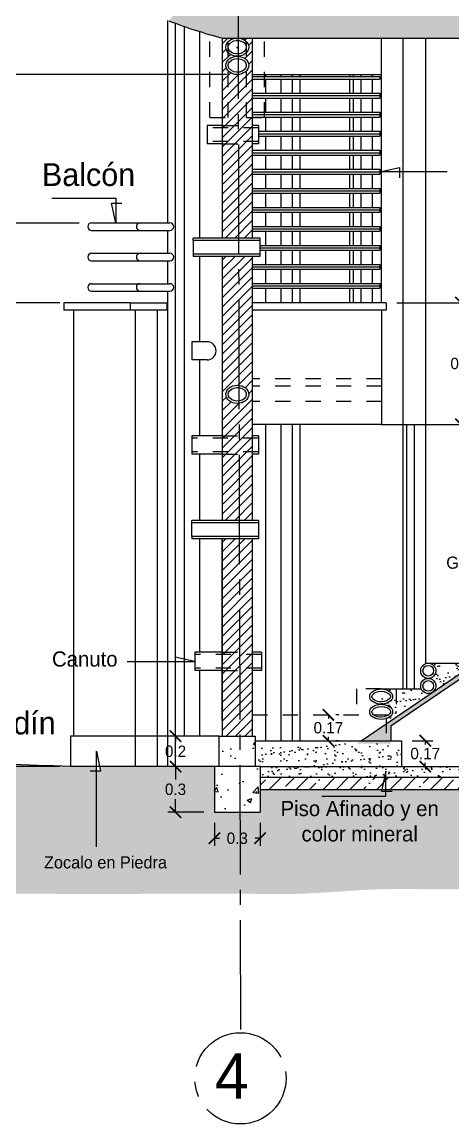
# Model space of a CAD drawing. Extents: x 132.5 to 215, y 54.5 to 129.7.
# Drawn here: x 186.2 to 189.03, y 118.42 to 125.66 of the extents above; entities that cross this region are included whole.
import ezdxf

# ---------------------------------------------------------------- set-up
doc = ezdxf.new("R2010")
doc.units = 0
doc.header["$LTSCALE"] = 0.06
doc.header["$MEASUREMENT"] = 0
doc.header["$PDMODE"] = 34
doc.header["$PDSIZE"] = -5
doc.linetypes.add('ACAD_ISO02W100', pattern=[15, 12, -3])
doc.linetypes.add('ACAD_ISO04W100', pattern=[30.5, 24, -3, 0.5, -3])
doc.layers.get('0').update_dxf_attribs({"linetype": 'CONTINUOUS'})
doc.layers.get('DEFPOINTS').update_dxf_attribs({"linetype": 'CONTINUOUS'})
for name, color, linetype in [('COTAS', 7, 'CONTINUOUS'), ('EJES', 1, 'ACAD_ISO04W100'), ('L005', 46, 'CONTINUOUS'), ('L01', 21, 'CONTINUOUS'), ('L02', 2, 'CONTINUOUS'), ('L025', 4, 'CONTINUOUS'), ('L03', 6, 'CONTINUOUS'), ('L05', 3, 'CONTINUOUS'), ('L07', 20, 'CONTINUOUS'), ('PROY', 9, 'ACAD_ISO02W100')]:
    doc.layers.add(name, color=color, linetype=linetype)
doc.styles.add('STYLE3', font='stylu.ttf')
doc.dimstyles.new('ISO-25', dxfattribs={"dimtxt": 0.075, "dimasz": 0.075, "dimexe": 0.05, "dimexo": 0.07, "dimgap": 0.025, "dimtad": 0, "dimtih": 1, "dimtoh": 1, "dimdsep": 46, "dimtxsty": 'STYLE3', "dimblk1": 'ARCHTICK', "dimblk2": 'ARCHTICK', "dimsah": 1, "dimcen": 1, "dimadec": 0, "dimazin": 0, "dimtfac": 1, "dimtmove": 1, "dimatfit": 3, "dimldrblk": 'ARCHTICK', "dimfxl": 1, "dimtolj": 1, "dimtzin": 0, "dimarcsym": 0})
pattern_1 = [(37.5, (0, 0), (-0.002834701, 0.08670707), [0, -0.0684, 0, -0.0765, 0, -0.073125]), (7.5, (0, 0), (0.07963995, 0.126996573), [0, -0.0369, 0, -0.06165, 0, -0.023625]), (327.5, (-0.05535, 0), (0.140136384, 0.000254657), [0, -0.0225, 0, -0.081, 0, -0.10575]), (317.5, (-0.05535, 0), (0.1352757, 0.0394954), [0, -0.01125, 0, -0.0531, 0, -0.06075])]
pattern_2 = [(50, (-49.0632, 60.03698), (0.32276708, -0.02823846), [0.03375, -0.37125]), (355, (-49.0632, 60.03698), (-0.0624381, 0.33848646), [0.027, -0.297]), (100.4514, (-49.0363, 60.03463), (0.26032922, 0.3102478), [0.0286831, -0.31551395]), (46.1842, (-49.0632, 60.127), (0.4802585, -0.07448356), [0.050625, -0.556875]), (96.6356, (-49.02317, 60.12077), (0.4205982, 0.438353), [0.0430246, -0.47327085]), (351.1842, (-49.0632, 60.127), (0.4205979, 0.4383534), [0.0405, -0.4455]), (21, (-49.0182, 60.10448), (0.26860817, -0.1811785), [0.03375, -0.37125]), (326, (-49.0182, 60.10448), (0.1094919, 0.3263175), [0.027, -0.297]), (71.4514, (-48.9958, 60.08938), (0.3781002, 0.14513872), [0.0286831, -0.31551395]), (37.5, (-49.06319, 60.03698), (0.005471935, 0.149802234), [0, -0.2934, 0, -0.3015, 0, -0.298125]), (7.5, (-49.06319, 60.03698), (0.11838129, 0.17748527), [0, -0.1719, 0, -0.28665, 0, -0.113625]), (327.5, (-49.16354, 60.03698), (0.240220096, -0.01014969), [0, -0.1125, 0, -0.351, 0, -0.46575]), (317.5, (-49.20854, 60.03698), (0.26243378, 0.04504724), [0, -0.14625, 0, -0.2331, 0, -0.33075])]

# ---------------------------------------------------------------- blocks, each defined once
blk = doc.blocks.new('_ARCHTICK')
at = {"color": 0, "linetype": 'ByBlock', "const_width": 0.15}
blk.add_lwpolyline([(-0.5, -0.5), (0.5, 0.5)], dxfattribs=at)
blk = doc.blocks.new('*D203')
at = {"color": 0, "linetype": 'ByBlock'}
for p, q in [((244.47, 123.8831), (243.3616, 123.8831)), ((243.4116, 123.8831), (243.4116, 120.7075)), ((243.4116, 117.4035), (243.4116, 120.5791)), ((245.3838, 117.4035), (243.3616, 117.4035))]:
    blk.add_line(p, q, dxfattribs=at)
at = {"layer": 'DEFPOINTS', "color": 0, "linetype": 'ByBlock'}
for p in [(243.4116, 123.8831), (244.54, 123.8831), (245.4538, 117.4035)]:
    blk.add_point(p, dxfattribs=at)
at = {"color": 0, "linetype": 'ByBlock', "xscale": 0.075, "yscale": 0.075, "zscale": 0.075}
for p, rotation in [((243.4116, 123.8831), 90), ((243.4116, 117.4035), 270)]:
    blk.add_blockref('_ARCHTICK', p, dxfattribs=dict(at, rotation=rotation))
at = {"color": 0, "linetype": 'ByBlock', "insert": (243.4116, 120.6433), "char_height": 0.075, "attachment_point": 5, "style": 'STYLE3'}
blk.add_mtext('\\A1;6.48', dxfattribs=at)
blk = doc.blocks.new('*D201')
at = {"color": 0, "linetype": 'ByBlock'}
for p, q in [((245.3838, 120.4535), (244.3121, 120.4535)), ((244.3621, 120.4535), (244.3621, 118.9929)), ((244.3621, 117.4035), (244.3621, 118.8641)), ((245.3838, 117.4035), (244.3121, 117.4035))]:
    blk.add_line(p, q, dxfattribs=at)
at = {"layer": 'DEFPOINTS', "color": 0, "linetype": 'ByBlock'}
for p in [(244.3621, 120.4535), (245.4538, 120.4535), (245.4538, 117.4035)]:
    blk.add_point(p, dxfattribs=at)
at = {"color": 0, "linetype": 'ByBlock', "xscale": 0.075, "yscale": 0.075, "zscale": 0.075}
for p, rotation in [((244.3621, 120.4535), 90), ((244.3621, 117.4035), 270)]:
    blk.add_blockref('_ARCHTICK', p, dxfattribs=dict(at, rotation=rotation))
at = {"color": 0, "linetype": 'ByBlock', "insert": (244.3621, 118.9285), "char_height": 0.075, "attachment_point": 5, "style": 'STYLE3'}
blk.add_mtext('\\A1;3.05', dxfattribs=at)
blk = doc.blocks.new('*D212')
at = {"color": 0, "linetype": 'ByBlock'}
for p, q in [((246.3632, 117.6035), (246.0958, 117.6035)), ((246.1458, 117.6035), (246.1458, 117.5673)), ((246.1458, 117.4035), (246.1458, 117.4396))]:
    blk.add_line(p, q, dxfattribs=at)
at = {"layer": 'DEFPOINTS', "color": 0, "linetype": 'ByBlock'}
for p in [(246.1458, 117.6035), (246.4332, 117.6035), (246.4019, 117.4035)]:
    blk.add_point(p, dxfattribs=at)
at = {"color": 0, "linetype": 'ByBlock', "xscale": 0.075, "yscale": 0.075, "zscale": 0.075}
for p, rotation in [((246.1458, 117.6035), 90), ((246.1458, 117.4035), 270)]:
    blk.add_blockref('_ARCHTICK', p, dxfattribs=dict(at, rotation=rotation))
at = {"color": 0, "linetype": 'ByBlock', "insert": (246.1458, 117.5035), "char_height": 0.075, "attachment_point": 5, "style": 'STYLE3'}
blk.add_mtext('\\A1;0.2', dxfattribs=at)
blk = doc.blocks.new('*D211')
at = {"color": 0, "linetype": 'ByBlock'}
for p, q in [((246.3319, 117.4035), (246.0958, 117.4035)), ((246.1458, 117.4035), (246.1458, 117.3176)), ((246.1458, 117.1035), (246.1458, 117.1893)), ((246.3319, 117.1035), (246.0958, 117.1035))]:
    blk.add_line(p, q, dxfattribs=at)
at = {"layer": 'DEFPOINTS', "color": 0, "linetype": 'ByBlock'}
for p in [(246.1458, 117.4035), (246.4019, 117.4035), (246.4019, 117.1035)]:
    blk.add_point(p, dxfattribs=at)
at = {"color": 0, "linetype": 'ByBlock', "xscale": 0.075, "yscale": 0.075, "zscale": 0.075}
for p, rotation in [((246.1458, 117.4035), 90), ((246.1458, 117.1035), 270)]:
    blk.add_blockref('_ARCHTICK', p, dxfattribs=dict(at, rotation=rotation))
at = {"color": 0, "linetype": 'ByBlock', "insert": (246.1458, 117.2535), "char_height": 0.075, "attachment_point": 5, "style": 'STYLE3'}
blk.add_mtext('\\A1;0.3', dxfattribs=at)
blk = doc.blocks.new('*D210')
at = {"color": 0, "linetype": 'ByBlock'}
for p, q in [((246.4019, 117.0335), (246.4019, 116.8818)), ((246.7019, 117.0335), (246.7019, 116.8818)), ((246.4019, 116.9318), (246.434, 116.9318)), ((246.7019, 116.9318), (246.6697, 116.9318))]:
    blk.add_line(p, q, dxfattribs=at)
at = {"layer": 'DEFPOINTS', "color": 0, "linetype": 'ByBlock'}
for p in [(246.4019, 117.1035), (246.7019, 117.1035), (246.4019, 116.9318)]:
    blk.add_point(p, dxfattribs=at)
at = {"color": 0, "linetype": 'ByBlock', "xscale": 0.075, "yscale": 0.075, "zscale": 0.075, "rotation": 180}
blk.add_blockref('_ARCHTICK', (246.4019, 116.9318), dxfattribs=at)
at = {"color": 0, "linetype": 'ByBlock', "xscale": 0.075, "yscale": 0.075, "zscale": 0.075}
blk.add_blockref('_ARCHTICK', (246.7019, 116.9318), dxfattribs=at)
at = {"color": 0, "linetype": 'ByBlock', "insert": (246.5519, 116.9318), "char_height": 0.075, "attachment_point": 5, "style": 'STYLE3'}
blk.add_mtext('\\A1;0.3', dxfattribs=at)
blk = doc.blocks.new('*D209')
at = {"color": 0, "linetype": 'ByBlock'}
for p, q in [((247.1512, 117.7435), (247.1512, 117.7185)), ((247.221, 117.7435), (247.2012, 117.7435)), ((247.1512, 117.5735), (247.1512, 117.5985)), ((247.221, 117.5735), (247.2012, 117.5735))]:
    blk.add_line(p, q, dxfattribs=at)
at = {"layer": 'DEFPOINTS', "color": 0, "linetype": 'ByBlock'}
for p in [(247.151, 117.7435), (247.1512, 117.7435), (247.151, 117.5735)]:
    blk.add_point(p, dxfattribs=at)
at = {"color": 0, "linetype": 'ByBlock', "xscale": 0.075, "yscale": 0.075, "zscale": 0.075}
for p, rotation in [((247.1512, 117.7435), 90), ((247.1512, 117.5735), 270)]:
    blk.add_blockref('_ARCHTICK', p, dxfattribs=dict(at, rotation=rotation))
at = {"color": 0, "linetype": 'ByBlock', "insert": (247.1512, 117.6585), "char_height": 0.075, "attachment_point": 5, "style": 'STYLE3'}
blk.add_mtext('\\A1;0.17', dxfattribs=at)
blk = doc.blocks.new('*D208')
at = {"color": 0, "linetype": 'ByBlock'}
for p, q in [((247.7015, 117.5735), (247.8383, 117.5735)), ((247.7883, 117.5735), (247.7883, 117.5485)), ((247.7015, 117.4035), (247.8383, 117.4035)), ((247.7883, 117.4035), (247.7883, 117.4285))]:
    blk.add_line(p, q, dxfattribs=at)
at = {"layer": 'DEFPOINTS', "color": 0, "linetype": 'ByBlock'}
for p in [(247.6315, 117.5735), (247.7883, 117.5735), (247.6315, 117.4035)]:
    blk.add_point(p, dxfattribs=at)
at = {"color": 0, "linetype": 'ByBlock', "xscale": 0.075, "yscale": 0.075, "zscale": 0.075}
for p, rotation in [((247.7883, 117.5735), 90), ((247.7883, 117.4035), 270)]:
    blk.add_blockref('_ARCHTICK', p, dxfattribs=dict(at, rotation=rotation))
at = {"color": 0, "linetype": 'ByBlock', "insert": (247.7883, 117.4885), "char_height": 0.075, "attachment_point": 5, "style": 'STYLE3'}
blk.add_mtext('\\A1;0.17', dxfattribs=at)
blk = doc.blocks.new('*D204')
at = {"color": 0, "linetype": 'ByBlock'}
for p, q in [((244.47, 123.8831), (244.3218, 123.8831)), ((244.3718, 123.8831), (244.3718, 122.9821)), ((244.3718, 121.9535), (244.3718, 122.8544)), ((246.4819, 121.9535), (244.3218, 121.9535))]:
    blk.add_line(p, q, dxfattribs=at)
at = {"layer": 'DEFPOINTS', "color": 0, "linetype": 'ByBlock'}
for p in [(244.3718, 123.8831), (244.54, 123.8831), (246.5519, 121.9535)]:
    blk.add_point(p, dxfattribs=at)
at = {"color": 0, "linetype": 'ByBlock', "xscale": 0.075, "yscale": 0.075, "zscale": 0.075}
for p, rotation in [((244.3718, 123.8831), 90), ((244.3718, 121.9535), 270)]:
    blk.add_blockref('_ARCHTICK', p, dxfattribs=dict(at, rotation=rotation))
at = {"color": 0, "linetype": 'ByBlock', "insert": (244.3718, 122.9183), "char_height": 0.075, "attachment_point": 5, "style": 'STYLE3'}
blk.add_mtext('\\A1;1.93', dxfattribs=at)
blk = doc.blocks.new('*D202')
at = {"color": 0, "linetype": 'ByBlock'}
for p, q in [((245.5124, 120.9757), (244.3121, 120.9757)), ((244.3621, 120.9757), (244.3621, 120.779)), ((244.3621, 120.4535), (244.3621, 120.6502))]:
    blk.add_line(p, q, dxfattribs=at)
at = {"layer": 'DEFPOINTS', "color": 0, "linetype": 'ByBlock'}
for p in [(244.3621, 120.9757), (245.5824, 120.9757), (245.4538, 120.4535)]:
    blk.add_point(p, dxfattribs=at)
at = {"color": 0, "linetype": 'ByBlock', "xscale": 0.075, "yscale": 0.075, "zscale": 0.075}
for p, rotation in [((244.3621, 120.9757), 90), ((244.3621, 120.4535), 270)]:
    blk.add_blockref('_ARCHTICK', p, dxfattribs=dict(at, rotation=rotation))
at = {"color": 0, "linetype": 'ByBlock', "insert": (244.3621, 120.7146), "char_height": 0.075, "attachment_point": 5, "style": 'STYLE3'}
blk.add_mtext('\\A1;0.52', dxfattribs=at)
blk = doc.blocks.new('*D221')
at = {"color": 0, "linetype": 'ByBlock'}
for p, q in [((247.6015, 120.4535), (248.0735, 120.4535)), ((248.0235, 120.4535), (248.0235, 120.1175)), ((248.0235, 119.6535), (248.0235, 119.9894)), ((247.5713, 119.6535), (248.0735, 119.6535))]:
    blk.add_line(p, q, dxfattribs=at)
at = {"layer": 'DEFPOINTS', "color": 0, "linetype": 'ByBlock'}
for p in [(247.5315, 120.4535), (248.0235, 120.4535), (247.5013, 119.6535)]:
    blk.add_point(p, dxfattribs=at)
at = {"color": 0, "linetype": 'ByBlock', "xscale": 0.075, "yscale": 0.075, "zscale": 0.075}
for p, rotation in [((248.0235, 120.4535), 90), ((248.0235, 119.6535), 270)]:
    blk.add_blockref('_ARCHTICK', p, dxfattribs=dict(at, rotation=rotation))
at = {"color": 0, "linetype": 'ByBlock', "insert": (248.0235, 120.0535), "char_height": 0.075, "attachment_point": 5, "style": 'STYLE3'}
blk.add_mtext('\\A1;0.8', dxfattribs=at)

msp = doc.modelspace()

# ---------------------------------------------------------------- hatches: boundary and pattern name
at = {"layer": 'L005'}
h = msp.add_hatch(dxfattribs=at)
h.set_pattern_fill('ANSI31,_O', color=256, scale=0.35)
h.set_pattern_definition([(45, (0, 0), (-0.030935922, 0.030935922), [])])
h.paths.add_polyline_path([(187.515, 122.3841), (187.7124, 122.3841), (187.7124, 124.1202), (187.515, 124.1202)])
edge = h.paths.add_edge_path(flags=16)
edge.add_ellipse((187.6137, 123.2141), major_axis=(-0.075, 0), ratio=0.8, start_angle=0, end_angle=360)
edge = h.paths.add_edge_path()
edge.add_line((187.515, 124.2402), (187.7124, 124.2402))
edge.add_line((187.7124, 124.2402), (187.7124, 125.5564))
edge.add_line((187.7124, 125.5564), (187.6225, 125.5564))
edge.add_ellipse((187.6137, 125.4964), major_axis=(-0.075, 0), ratio=0.8, start_angle=90, end_angle=270, ccw=False)
edge.add_ellipse((187.6137, 125.3764), major_axis=(-0.075, 0), ratio=0.8, start_angle=0, end_angle=360)
edge.add_ellipse((187.6137, 125.4964), major_axis=(-0.075, 0), ratio=0.8, start_angle=270, end_angle=450, ccw=False)
edge.add_line((187.6049, 125.5564), (187.515, 125.5564))
edge.add_line((187.515, 125.5564), (187.515, 124.2402))
h.paths.add_polyline_path([(187.515, 121.0664), (187.515, 120.9664), (187.7124, 120.9664), (187.7124, 122.2641), (187.515, 122.2641)])
at = {"layer": 'L01'}
h = msp.add_hatch(dxfattribs=at)
h.set_pattern_fill('EARTH,_O', color=256, scale=0.78, angle=45)
h.set_pattern_definition([(45, (0, 0), (3e-17, 0.27577164), [0.195, -0.195]), (45, (-0.0517, 0.0517), (3e-17, 0.27577164), [0.195, -0.195]), (45, (-0.10341, 0.10341), (3e-17, 0.27577164), [0.195, -0.195]), (135, (-0.10341, 0.13789), (-0.27577164, 3e-17), [0.195, -0.195]), (135, (-0.0517, 0.1896), (-0.27577164, 3e-17), [0.195, -0.195]), (135, (1e-17, 0.2413), (-0.27577164, 3e-17), [0.195, -0.195])])
edge = h.paths.add_edge_path()
edge.add_line((189.7175, 120.5195), (189.6894, 120.5195))
edge.add_line((189.6894, 120.5195), (189.7103, 120.6164))
edge.add_line((189.7103, 120.6164), (188.5913, 120.6164))
edge.add_line((188.5913, 120.6164), (188.5913, 120.6048))
edge.add_line((188.5913, 120.6048), (188.5631, 120.6048))
edge.add_line((188.5631, 120.6048), (188.5656, 120.6164))
edge.add_line((188.5656, 120.6164), (187.7637, 120.6164))
edge.add_line((187.7637, 120.6164), (187.7637, 120.4664))
edge.add_line((187.7637, 120.4664), (187.4637, 120.4664))
edge.add_line((187.4637, 120.4664), (187.4637, 120.7664))
edge.add_line((187.4637, 120.7664), (186.7085, 120.7664))
edge.add_line((186.7085, 120.7664), (186.7148, 120.7369))
edge.add_line((186.7148, 120.7369), (186.6867, 120.7369))
edge.add_line((186.6867, 120.7369), (186.6867, 120.7664))
edge.add_line((186.6867, 120.7664), (186.5157, 120.7664))
edge.add_spline(control_points=[(186.5157, 120.7664), (186.2286, 120.7761), (185.7467, 120.7925), (185.1027, 120.8235), (184.7486, 120.7841), (184.5887, 120.7664)], knot_values=[0, 0, 0, 0, 0.862185, 1.447577, 1.929489, 1.929489, 1.929489, 1.929489], degree=3, periodic=0)
edge.add_spline(control_points=[(184.5887, 120.7664), (184.4842, 120.7194), (184.282, 120.6285), (183.9145, 120.8348), (183.4748, 120.7446), (183.0679, 120.8268), (182.7926, 120.6595), (182.657, 120.7287), (182.5831, 120.7664)], knot_values=[0, 0, 0, 0, 0.324262, 0.627323, 1.164422, 1.628403, 1.821013, 2.05205, 2.05205, 2.05205, 2.05205], degree=3, periodic=0)
edge.add_spline(control_points=[(182.5831, 120.7664), (182.6153, 120.7147), (182.6994, 120.5799), (182.9315, 120.5428), (183.1622, 120.4038), (183.3576, 120.2362), (183.6033, 120.3176), (183.8127, 120.1707), (184.0817, 120.1315), (184.3403, 120.139), (184.5544, 120.1386), (184.7543, 120.1347), (184.9207, 120.1475), (185.0191, 120.1142), (185.0803, 120.1223), (185.1085, 120.0551), (185.3519, 120.0609), (185.6527, 119.9037), (186.0642, 119.9336), (186.5246, 119.9272), (186.9586, 119.9303), (187.3981, 119.9293), (187.7088, 119.9309), (188.0265, 119.9246), (188.3104, 119.9472), (188.6043, 119.9638), (188.919, 119.958), (189.2939, 119.9581), (189.6424, 119.9645), (189.8821, 119.8552), (190.3054, 119.8159), (190.9003, 119.9264), (191.6581, 119.9491), (192.3322, 119.9974), (192.921, 119.8746), (193.4874, 119.8446), (193.9468, 119.8529), (194.4062, 119.8483), (194.7905, 119.8664), (195.1659, 119.9393), (195.5329, 120.1135), (195.9778, 120.2431), (196.424, 120.3459), (196.6831, 120.5048), (196.8231, 120.5826), (196.9131, 120.6797), (196.9694, 120.7304), (197.0093, 120.7664)], knot_values=[0, 0, 0, 0, 0.176476, 0.460916, 0.642604, 1.00515, 1.125833, 1.369432, 1.704598, 1.934749, 2.145313, 2.346083, 2.537122, 2.636153, 2.655741, 2.711125, 2.807328, 3.314176, 3.730769, 4.00842, 4.702546, 5.029777, 5.32726, 5.634659, 5.982288, 6.180857, 6.518004, 6.924564, 7.312432, 7.54135, 7.70124, 8.578057, 9.338092, 9.980091, 10.592439, 11.130435, 11.678962, 11.970732, 12.508727, 12.831516, 13.108902, 13.721555, 14.223506, 14.463787, 14.632073, 14.698072, 14.85945, 14.85945, 14.85945, 14.85945], degree=3, periodic=0)
edge.add_line((197.0093, 120.7664), (195.1168, 120.7664))
edge.add_line((195.1168, 120.7664), (195.1168, 120.4664))
edge.add_line((195.1168, 120.4664), (194.8168, 120.4664))
edge.add_line((194.8168, 120.4664), (194.8168, 120.6164))
edge.add_line((194.8168, 120.6164), (194.4051, 120.6164))
edge.add_line((194.4051, 120.6164), (194.4051, 120.526))
edge.add_line((194.4051, 120.526), (194.377, 120.526))
edge.add_line((194.377, 120.526), (194.3965, 120.6164))
edge.add_line((194.3965, 120.6164), (193.4053, 120.6164))
edge.add_line((193.4053, 120.6164), (193.4053, 120.6048))
edge.add_line((193.4053, 120.6048), (193.3772, 120.6048))
edge.add_line((193.3772, 120.6048), (193.3797, 120.6164))
edge.add_line((193.3797, 120.6164), (192.403, 120.6164))
edge.add_line((192.403, 120.6164), (192.403, 120.3164))
edge.add_line((192.403, 120.3164), (192.103, 120.3164))
edge.add_line((192.103, 120.3164), (192.103, 120.4664))
edge.add_line((192.103, 120.4664), (190.543, 120.4664))
edge.add_line((190.543, 120.4664), (190.543, 120.3164))
edge.add_line((190.543, 120.3164), (190.243, 120.3164))
edge.add_line((190.243, 120.3164), (190.243, 120.6164))
edge.add_line((190.243, 120.6164), (189.7175, 120.6164))
edge.add_line((189.7175, 120.6164), (189.7175, 120.5195))
h.paths.add_polyline_path([(195.4461, 120.6116), (195.5765, 120.6398), (195.5765, 120.6116)], flags=16)
h.paths.add_polyline_path([(192.1414, 120.1992), (192.3647, 120.1992), (192.3647, 120.0835), (192.1414, 120.0835)], flags=24)
h.paths.add_polyline_path([(191.1761, 120.0527), (191.4699, 120.0527), (191.4699, 119.9369), (191.1761, 119.9369)], flags=24)
h.paths.add_polyline_path([(187.096, 120.6742), (187.3193, 120.6742), (187.3193, 120.5585), (187.096, 120.5585)], flags=24)
h.paths.add_polyline_path([(187.502, 120.3526), (187.7253, 120.3526), (187.7253, 120.2368), (187.502, 120.2368)], flags=24)
h.paths.add_polyline_path([(189.9236, 120.5242), (190.1469, 120.5242), (190.1469, 120.4085), (189.9236, 120.4085)], flags=24)
h.paths.add_polyline_path([(190.2814, 120.1992), (190.5047, 120.1992), (190.5047, 120.0835), (190.2814, 120.0835)], flags=24)
h.paths.add_polyline_path([(195.2107, 120.6742), (195.434, 120.6742), (195.434, 120.5585), (195.2107, 120.5585)], flags=24)
h.paths.add_polyline_path([(194.8552, 120.3528), (195.0785, 120.3528), (195.0785, 120.2371), (194.8552, 120.2371)], flags=24)
h.paths.add_polyline_path([(192.4833, 120.5242), (192.7066, 120.5242), (192.7066, 120.4085), (192.4833, 120.4085)], flags=24)
h.paths.add_polyline_path([(195.4864, 120.6802), (197.1787, 120.6802), (197.1787, 120.3293), (195.4864, 120.3293)], flags=9)
h.paths.add_polyline_path([(193.7229, 120.2228), (194.7887, 120.2228), (194.7887, 119.8716), (193.7229, 119.8716)], flags=24)
h.paths.add_polyline_path([(192.7212, 120.5655), (193.9208, 120.5655), (193.9208, 120.2475), (192.7212, 120.2475)], flags=24)
h.paths.add_polyline_path([(189.0122, 120.2228), (190.078, 120.2228), (190.078, 119.8716), (189.0122, 119.8716)], flags=24)
h.paths.add_polyline_path([(190.9575, 120.3622), (191.877, 120.3622), (191.877, 120.2395), (190.9575, 120.2395)], flags=24)
h.paths.add_polyline_path([(186.2872, 120.1966), (187.2067, 120.1966), (187.2067, 120.0739), (186.2872, 120.0739)], flags=24)
h.paths.add_polyline_path([(187.8191, 120.5655), (189.0187, 120.5655), (189.0187, 120.2475), (187.8191, 120.2475)], flags=24)
at = {"layer": 'L02'}
h = msp.add_hatch(dxfattribs=at)
h.set_pattern_fill('AR-SAND', color=256, scale=0.045, style=0)
h.set_pattern_definition(pattern_1)
h.paths.add_polyline_path([(187.5066, 125.7132), (187.2631, 125.7895), (187.1639, 125.67, 0.030359), (187.515, 125.5564), (192.273, 125.5564), (192.417, 125.7132), (192.2847, 125.7895), (192.2157, 125.7132)])
h.paths.add_polyline_path([(192.417, 125.7132), (192.273, 125.5564), (195.1168, 125.5564), (195.1205, 125.7856), (194.9668, 125.7933), (194.9668, 125.7132)])
h = msp.add_hatch(dxfattribs=at)
h.set_pattern_fill('AR-SAND', color=256, scale=0.045, style=0)
h.set_pattern_definition(pattern_1)
h.paths.add_polyline_path([(188.6233, 120.9164), (188.6233, 121.0331), (191.3929, 122.9164), (192.123, 122.9164), (192.123, 122.9464), (191.3836, 122.9464), (191.1559, 122.7915, -0.10127), (191.1393, 122.7802), (190.9059, 122.6215, -0.10127), (190.8893, 122.6102), (190.6559, 122.4515, -0.10127), (190.6393, 122.4402), (190.4059, 122.2815, -0.10127), (190.3893, 122.2702), (190.1559, 122.1115, -0.10127), (190.1393, 122.1002), (189.9059, 121.9415, -0.10127), (189.8893, 121.9302), (189.6559, 121.7715, -0.10127), (189.6393, 121.7602), (189.4059, 121.6015, -0.10127), (189.3893, 121.5902), (189.1559, 121.4315, -0.10127), (189.1393, 121.4202), (188.9059, 121.2615, -0.10127), (188.8893, 121.2502), (188.3984, 120.9164)])
h = msp.add_hatch(dxfattribs=at)
h.set_pattern_fill('AR-SAND', color=256, scale=0.045, style=0)
h.set_pattern_definition(pattern_1)
h.paths.add_polyline_path([(188.6933, 120.7664), (188.6933, 120.9164), (187.7324, 120.9164), (187.7324, 120.7664), (187.7637, 120.7664)])
h.paths.add_polyline_path([(188.8701, 121.4464, -0.414214), (188.9201, 121.3964, -0.414214), (188.8701, 121.3464, -0.414214), (188.9201, 121.2964, -0.195372), (188.9059, 121.2615), (189.1393, 121.4202, -0.409479), (189.0742, 121.4464)])
h.paths.add_polyline_path([(189.1201, 121.6164, -0.414214), (189.1701, 121.5664, -0.414214), (189.1201, 121.5164, -0.414214), (189.1701, 121.4664, -0.195372), (189.1559, 121.4315), (189.3893, 121.5902, -0.409479), (189.3242, 121.6164)])
h.paths.add_polyline_path([(189.3701, 121.6864, -0.414214), (189.4201, 121.6364, -0.195372), (189.4059, 121.6015), (189.6393, 121.7602, -0.409479), (189.5742, 121.7864), (189.3701, 121.7864, -0.414214), (189.4201, 121.7364, -0.414214)])
h.paths.add_polyline_path([(189.6201, 121.9564, -0.414214), (189.6701, 121.9064, -0.414214), (189.6201, 121.8564, -0.414214), (189.6701, 121.8064, -0.195372), (189.6559, 121.7715), (189.8893, 121.9302, -0.409479), (189.8242, 121.9564)])
h.paths.add_polyline_path([(189.9201, 122.0764, -0.414214), (189.8701, 122.0264, -0.414214), (189.9201, 121.9764, -0.195372), (189.9059, 121.9415), (190.1393, 122.1002, -0.409479), (190.0742, 122.1264), (189.8701, 122.1264, -0.414214)])
h = msp.add_hatch(dxfattribs=at)
h.set_pattern_fill('AR-SAND', color=256, scale=0.045, style=0)
h.set_pattern_definition(pattern_1)
edge = h.paths.add_edge_path()
edge.add_line((188.6579, 121.2764), (188.5601, 121.2764))
edge.add_ellipse((188.5601, 121.2264), major_axis=(-0.0596, 0), ratio=0.838425, start_angle=90, end_angle=270, ccw=False)
edge.add_ellipse((188.5601, 121.1264), major_axis=(-0.0596, 0), ratio=0.838425, start_angle=126.8699, end_angle=270, ccw=False)
edge.add_line((188.5959, 121.0864), (188.6484, 121.0864))
edge.add_line((188.6484, 121.0864), (188.6579, 121.0928))
edge.add_line((188.6579, 121.0928), (188.6579, 121.2764))
h.paths.add_polyline_path([(188.8893, 121.2502, -0.409479), (188.8242, 121.2764), (188.6579, 121.2764), (188.6579, 121.0928)])
h = msp.add_hatch(dxfattribs=at)
h.set_pattern_fill('AR-CONC,_O', color=256, scale=0.045)
h.set_pattern_definition(pattern_2)
h.paths.add_polyline_path([(187.495, 120.9664), (187.495, 120.7664), (187.7324, 120.7664), (187.7324, 120.9664)])
h = msp.add_hatch(dxfattribs=at)
h.set_pattern_fill('AR-CONC,_O', color=256, scale=0.045)
h.set_pattern_definition(pattern_2)
h.paths.add_polyline_path([(187.4637, 120.7664), (187.4637, 120.4664), (187.7637, 120.4664), (187.7637, 120.7664)])
h = msp.add_hatch(dxfattribs=at)
h.set_pattern_fill('AR-SAND', color=256, scale=0.045, style=0)
h.set_pattern_definition(pattern_1)
h.paths.add_polyline_path([(190.243, 120.7664), (187.7637, 120.7664), (187.7637, 120.6964), (190.243, 120.6964)])
h = msp.add_hatch(dxfattribs=at)
h.set_pattern_fill('ANSI35,_O', color=256, scale=0.5)
h.set_pattern_definition([(45, (0.52564, 1.37664), (-0.08838835, 0.08838835), []), (45, (0.61403, 1.37664), (-0.08838835, 0.08838835), [0.15625, -0.03125, 0, -0.03125])])
h.paths.add_polyline_path([(190.353, 120.6964), (187.7637, 120.6964), (187.7637, 120.6164), (190.353, 120.6164)])

# ---------------------------------------------------------------- linework, layer by layer
at = {"layer": 'COTAS'}
for p, q in [((188.5506, 124.6776), (188.681, 124.7057)), ((188.681, 124.7057), (188.681, 124.6374)), ((188.9949, 124.6776), (188.5506, 124.6776)), ((186.8904, 121.4579), (187.3347, 121.4579)), ((187.2044, 121.486), (187.2044, 121.4177)), ((187.3347, 121.4579), (187.2044, 121.486)), ((186.6867, 120.2379), (186.6867, 120.8673)), ((186.6867, 120.8673), (186.7148, 120.7369)), ((186.7148, 120.7369), (186.6465, 120.7369))]:
    msp.add_line(p, q, dxfattribs=at)
for points in [[(186.3933, 124.5038), (186.8152, 124.5038), (186.8152, 124.3414), (186.7871, 124.4717), (186.8554, 124.4717)], [(188.1693, 120.5727), (188.5913, 120.5727), (188.5913, 120.7351), (188.5631, 120.6048), (188.6315, 120.6048)]]:
    msp.add_lwpolyline(points, dxfattribs=at)
at = {"layer": 'EJES', "ltscale": 0.5}
msp.add_line((187.6137, 127.9164), (187.6344, 119.0164), dxfattribs=at)
msp.add_circle((187.6344, 118.7164), 0.3, dxfattribs=at)
at = {"layer": 'L005'}
for p, q in [((187.7995, 125.3164), (187.7995, 125.3026)), ((187.7995, 125.287), (187.7995, 125.1932)), ((187.8995, 125.3164), (187.8995, 125.3026)), ((187.8995, 125.287), (187.8995, 125.1932)), ((187.9745, 125.3164), (187.9745, 125.3026)), ((187.9745, 125.287), (187.9745, 125.1932)), ((188.0245, 125.3164), (188.0245, 125.3026)), ((188.0245, 125.287), (188.0245, 125.1932)), ((188.3539, 125.3026), (188.3539, 125.3164)), ((188.3539, 125.1932), (188.3539, 125.287)), ((188.3789, 125.3026), (188.3789, 125.3164)), ((188.3789, 125.1932), (188.3789, 125.287)), ((188.4289, 125.3026), (188.4289, 125.3164)), ((188.4289, 125.1932), (188.4289, 125.287)), ((188.5039, 125.3026), (188.5039, 125.3164)), ((188.5631, 123.8164), (188.5631, 125.3164)), ((187.7124, 125.1776), (188.5506, 125.1776)), ((187.7995, 125.162), (187.7995, 125.0682)), ((187.8995, 125.162), (187.8995, 125.0682)), ((187.9745, 125.162), (187.9745, 125.0682)), ((188.0245, 125.162), (188.0245, 125.0682)), ((188.3539, 125.0682), (188.3539, 125.162)), ((188.3789, 125.0682), (188.3789, 125.162)), ((188.4289, 125.0682), (188.4289, 125.162)), ((187.7124, 125.0526), (188.5506, 125.0526)), ((187.7995, 125.037), (187.7995, 124.9432)), ((187.8995, 125.037), (187.8995, 124.9432)), ((187.9745, 125.037), (187.9745, 124.9432)), ((188.0245, 125.037), (188.0245, 124.9432)), ((188.3539, 124.9432), (188.3539, 125.037)), ((188.3789, 124.9432), (188.3789, 125.037)), ((188.4289, 124.9432), (188.4289, 125.037)), ((187.7537, 124.9276), (188.5506, 124.9276)), ((187.7995, 124.912), (187.7995, 124.8182)), ((187.8995, 124.912), (187.8995, 124.8182)), ((187.9745, 124.912), (187.9745, 124.8182)), ((188.0245, 124.912), (188.0245, 124.8182)), ((188.3539, 124.8182), (188.3539, 124.912)), ((188.3789, 124.8182), (188.3789, 124.912)), ((188.4289, 124.8182), (188.4289, 124.912)), ((187.7124, 124.8026), (188.5506, 124.8026)), ((187.7995, 124.787), (187.7995, 124.6932)), ((187.8995, 124.787), (187.8995, 124.6932)), ((187.9745, 124.787), (187.9745, 124.6932)), ((188.0245, 124.787), (188.0245, 124.6932)), ((188.3539, 124.6932), (188.3539, 124.787)), ((188.3789, 124.6932), (188.3789, 124.787)), ((188.4289, 124.6932), (188.4289, 124.787)), ((187.7124, 124.6776), (188.5506, 124.6776)), ((187.7995, 124.662), (187.7995, 124.5682)), ((187.8995, 124.662), (187.8995, 124.5682)), ((187.9745, 124.662), (187.9745, 124.5682)), ((188.0245, 124.662), (188.0245, 124.5682)), ((188.3539, 124.5682), (188.3539, 124.662)), ((188.3789, 124.5682), (188.3789, 124.662)), ((188.4289, 124.5682), (188.4289, 124.662)), ((187.7124, 124.5526), (188.5506, 124.5526)), ((187.7995, 124.537), (187.7995, 124.4432)), ((187.8995, 124.537), (187.8995, 124.4432)), ((187.9745, 124.537), (187.9745, 124.4432)), ((188.0245, 124.537), (188.0245, 124.4432)), ((188.3539, 124.4432), (188.3539, 124.537)), ((188.3789, 124.4432), (188.3789, 124.537)), ((188.4289, 124.4432), (188.4289, 124.537)), ((187.7124, 124.4276), (188.5506, 124.4276)), ((187.7995, 124.412), (187.7995, 124.3182)), ((187.8995, 124.412), (187.8995, 124.3182)), ((187.9745, 124.412), (187.9745, 124.3182)), ((188.0245, 124.412), (188.0245, 124.3182)), ((188.3539, 124.3182), (188.3539, 124.412)), ((188.3789, 124.3182), (188.3789, 124.412)), ((188.4289, 124.3182), (188.4289, 124.412)), ((186.6556, 124.3414), (186.9749, 124.3414)), ((186.6556, 124.2914), (186.9749, 124.2914)), ((187.7124, 124.3026), (188.5506, 124.3026)), ((187.7995, 124.287), (187.7995, 124.1932)), ((187.8995, 124.287), (187.8995, 124.1932)), ((187.9745, 124.287), (187.9745, 124.1932)), ((188.0245, 124.287), (188.0245, 124.1932)), ((188.3539, 124.1932), (188.3539, 124.287)), ((188.3789, 124.1932), (188.3789, 124.287)), ((188.4289, 124.1932), (188.4289, 124.287)), ((186.6556, 124.1414), (186.9749, 124.1414)), ((187.761, 124.1776), (188.5506, 124.1776)), ((187.7995, 124.162), (187.7995, 124.0682)), ((187.8995, 124.162), (187.8995, 124.0682)), ((187.9745, 124.162), (187.9745, 124.0682)), ((188.0245, 124.162), (188.0245, 124.0682)), ((188.3539, 124.0682), (188.3539, 124.162)), ((188.3789, 124.0682), (188.3789, 124.162)), ((188.4289, 124.0682), (188.4289, 124.162)), ((186.6556, 124.0914), (186.9749, 124.0914)), ((187.7124, 124.0526), (188.5506, 124.0526)), ((187.7995, 124.037), (187.7995, 123.9432)), ((187.8995, 124.037), (187.8995, 123.9432)), ((187.9745, 124.037), (187.9745, 123.9432)), ((188.0245, 124.037), (188.0245, 123.9432)), ((188.3539, 123.9432), (188.3539, 124.037)), ((188.3789, 123.9432), (188.3789, 124.037)), ((188.4289, 123.9432), (188.4289, 124.037)), ((186.6556, 123.9414), (186.9749, 123.9414)), ((187.7124, 123.9276), (188.5506, 123.9276)), ((187.7995, 123.912), (187.7995, 123.8164)), ((187.8995, 123.912), (187.8995, 123.8164)), ((187.9745, 123.912), (187.9745, 123.8164)), ((188.0245, 123.912), (188.0245, 123.8164)), ((188.3539, 123.8164), (188.3539, 123.912)), ((188.3789, 123.8164), (188.3789, 123.912)), ((188.4289, 123.8164), (188.4289, 123.912)), ((186.6556, 123.8914), (186.9749, 123.8914)), ((186.4732, 123.8164), (186.4732, 123.7664)), ((186.9093, 123.8164), (186.4732, 123.8164)), ((186.9093, 123.7664), (186.4732, 123.7664)), ((186.5357, 123.7664), (186.5357, 120.9664)), ((187.9745, 123.0164), (187.9745, 120.9364)), ((188.0245, 123.0164), (188.0245, 120.9364)), ((188.7039, 121.2764), (188.7039, 123.0164)), ((186.9437, 120.9664), (186.5157, 120.9664)), ((186.5157, 120.9664), (186.5157, 120.7664))]:
    msp.add_line(p, q, dxfattribs=at)
for centre in [(186.6556, 124.3164), (186.6556, 124.1164), (186.6556, 123.9164)]:
    msp.add_arc(centre, 0.025, 90, 270, dxfattribs=at)
at = {"layer": 'L01'}
for p, q in [((187.1576, 124.3414), (187.1576, 125.6725)), ((187.2076, 120.7664), (187.2076, 125.6533)), ((187.265, 125.6324), (187.265, 120.9664)), ((188.7039, 123.0164), (188.7039, 125.5564)), ((188.8539, 123.0164), (188.8539, 125.5564)), ((187.7124, 125.3026), (188.5506, 125.3026)), ((187.7124, 125.287), (188.5506, 125.287)), ((188.5039, 125.1932), (188.5039, 125.287)), ((188.5506, 125.3026), (188.5506, 125.287)), ((187.7124, 125.1932), (188.5506, 125.1932)), ((187.7124, 125.162), (188.5506, 125.162)), ((188.5039, 125.0682), (188.5039, 125.162)), ((188.5506, 125.1932), (188.5506, 125.162)), ((187.7124, 125.0682), (188.5506, 125.0682)), ((188.5506, 125.0682), (188.5506, 125.037)), ((187.7124, 125.037), (188.5506, 125.037)), ((188.5039, 124.9432), (188.5039, 125.037)), ((187.7537, 124.9432), (188.5506, 124.9432)), ((187.7537, 124.912), (188.5506, 124.912)), ((188.5039, 124.8182), (188.5039, 124.912)), ((188.5506, 124.9432), (188.5506, 124.912)), ((187.7124, 124.8182), (188.5506, 124.8182)), ((187.7124, 124.787), (188.5506, 124.787)), ((188.5039, 124.6932), (188.5039, 124.787)), ((188.5506, 124.8182), (188.5506, 124.787)), ((187.7124, 124.6932), (188.5506, 124.6932)), ((188.5506, 124.6932), (188.5506, 124.662)), ((187.7124, 124.662), (188.5506, 124.662)), ((188.5039, 124.5682), (188.5039, 124.662)), ((187.7124, 124.5682), (188.5506, 124.5682)), ((188.5506, 124.5682), (188.5506, 124.537)), ((187.7124, 124.537), (188.5506, 124.537)), ((188.5039, 124.4432), (188.5039, 124.537)), ((187.7124, 124.4432), (188.5506, 124.4432)), ((187.7124, 124.412), (188.5506, 124.412)), ((188.5039, 124.3182), (188.5039, 124.412)), ((188.5506, 124.4432), (188.5506, 124.412)), ((186.9749, 124.3414), (187.1707, 124.3414)), ((186.9749, 124.2914), (187.1707, 124.2914)), ((187.1576, 124.1414), (187.1576, 124.2914)), ((187.7124, 124.3182), (188.5506, 124.3182)), ((187.7124, 124.287), (188.5506, 124.287)), ((188.5039, 124.1932), (188.5039, 124.287)), ((188.5506, 124.3182), (188.5506, 124.287)), ((187.761, 124.1932), (188.5506, 124.1932)), ((188.5506, 124.1932), (188.5506, 124.162)), ((186.9749, 124.1414), (187.1707, 124.1414)), ((187.761, 124.162), (188.5506, 124.162)), ((188.5039, 124.0682), (188.5039, 124.162)), ((186.9749, 124.0914), (187.1707, 124.0914)), ((187.1576, 123.9414), (187.1576, 124.0914)), ((187.7124, 124.0682), (188.5506, 124.0682)), ((188.5506, 124.0682), (188.5506, 124.037)), ((187.7124, 124.037), (188.5506, 124.037)), ((188.5039, 123.9432), (188.5039, 124.037)), ((186.9749, 123.9414), (187.1707, 123.9414)), ((187.7124, 123.9432), (188.5506, 123.9432)), ((187.7124, 123.912), (188.5506, 123.912)), ((188.5039, 123.8164), (188.5039, 123.912)), ((188.5506, 123.9432), (188.5506, 123.912)), ((186.9749, 123.8914), (187.1707, 123.8914)), ((187.1576, 120.7664), (187.1576, 123.8914)), ((186.9093, 123.8164), (187.1496, 123.8164)), ((186.9093, 123.8164), (186.9093, 123.7664)), ((187.1496, 123.7664), (186.9093, 123.7664)), ((186.9437, 120.7664), (186.9437, 123.7664)), ((187.0879, 120.7664), (187.0879, 123.7664)), ((187.1496, 123.8164), (187.1496, 123.7664)), ((187.7124, 123.8182), (188.5506, 123.8182)), ((187.7995, 123.0164), (187.7995, 120.9364)), ((187.8995, 123.0164), (187.8995, 120.9364)), ((188.7289, 121.2764), (188.7289, 123.0164)), ((188.7789, 121.2764), (188.7789, 123.0164)), ((187.495, 120.9664), (186.9437, 120.9664))]:
    msp.add_line(p, q, dxfattribs=at)
for centre, start, end in [((186.9749, 124.3164), 90, 270), ((187.1707, 124.3164), 270, 90), ((186.9749, 124.1164), 90, 270), ((187.1707, 124.1164), 270, 90), ((186.9749, 123.9164), 90, 270), ((187.1707, 123.9164), 270, 90)]:
    msp.add_arc(centre, 0.025, start, end, dxfattribs=at)
at = {"layer": 'L02'}
for p, q in [((187.365, 125.5992), (187.365, 124.2402)), ((188.5631, 125.3164), (188.5631, 125.5564)), ((187.7124, 125.3164), (188.5631, 125.3164)), ((187.761, 124.2252), (187.3236, 124.2252)), ((187.3236, 124.2252), (187.3236, 124.1352)), ((187.761, 124.2252), (187.761, 124.1352)), ((187.761, 124.1352), (187.3236, 124.1352)), ((187.365, 124.1202), (187.365, 123.5597)), ((188.5933, 123.8164), (187.7124, 123.8164)), ((188.5933, 123.7664), (187.7124, 123.7664)), ((188.5631, 123.7664), (188.5631, 123.0164)), ((188.5933, 123.8164), (188.5933, 123.7664)), ((187.4148, 123.5597), (187.3148, 123.5597)), ((187.3148, 123.5597), (187.3148, 123.4397)), ((187.4148, 123.4397), (187.3148, 123.4397)), ((187.365, 123.4397), (187.365, 122.9409)), ((188.5631, 123.0164), (187.7124, 123.0164)), ((188.5631, 123.0164), (188.8539, 123.0164)), ((187.365, 122.8209), (187.365, 122.3841)), ((187.315, 122.2791), (187.315, 122.3691)), ((187.7523, 122.3691), (187.315, 122.3691)), ((187.7523, 122.3691), (187.7523, 122.2791)), ((187.7523, 122.2791), (187.315, 122.2791)), ((187.365, 122.2641), (187.365, 121.5179)), ((187.365, 121.3979), (187.365, 120.9664))]:
    msp.add_line(p, q, dxfattribs=at)
for centre in [(188.8701, 121.3964), (188.8701, 121.2964)]:
    msp.add_circle(centre, 0.035, dxfattribs=at)
msp.add_arc((187.4148, 123.4997), 0.06, 270, 90, dxfattribs=at)
for points, knots in [([(187.5537, 125.4964), (187.5537, 125.4799), (187.5678, 125.462), (187.6141, 125.4476), (187.6434, 125.4534), (187.6749, 125.4809), (187.6779, 125.4993), (187.6584, 125.5308), (187.6332, 125.543), (187.583, 125.5394), (187.5617, 125.5243), (187.5544, 125.5041), (187.5537, 125.5002), (187.5537, 125.4964)], [0, 0, 0, 0, 1.200236, 1.200236, 2.400471, 2.400471, 3.600707, 3.600707, 4.800943, 4.800943, 6.001178, 6.001178, 6.283185, 6.283185, 6.283185, 6.283185]), ([(187.5537, 125.3764), (187.5537, 125.3599), (187.5678, 125.342), (187.6141, 125.3276), (187.6434, 125.3334), (187.6749, 125.3609), (187.6779, 125.3793), (187.6584, 125.4108), (187.6332, 125.423), (187.583, 125.4194), (187.5617, 125.4043), (187.5544, 125.3841), (187.5537, 125.3802), (187.5537, 125.3764)], [0, 0, 0, 0, 1.200236, 1.200236, 2.400471, 2.400471, 3.600707, 3.600707, 4.800943, 4.800943, 6.001178, 6.001178, 6.283185, 6.283185, 6.283185, 6.283185]), ([(187.5537, 123.2141), (187.5537, 123.1976), (187.5678, 123.1797), (187.6141, 123.1653), (187.6434, 123.1711), (187.6749, 123.1986), (187.6779, 123.217), (187.6584, 123.2486), (187.6332, 123.2607), (187.583, 123.2571), (187.5617, 123.242), (187.5544, 123.2218), (187.5537, 123.218), (187.5537, 123.2141)], [0, 0, 0, 0, 1.200236, 1.200236, 2.400471, 2.400471, 3.600707, 3.600707, 4.800943, 4.800943, 6.001178, 6.001178, 6.283185, 6.283185, 6.283185, 6.283185]), ([(188.4996, 121.2264), (188.4996, 121.2191), (188.5042, 121.2104), (188.5271, 121.1958), (188.5447, 121.191), (188.5867, 121.1919), (188.6092, 121.2032), (188.6243, 121.2258), (188.6224, 121.2362), (188.5942, 121.2579), (188.5667, 121.2641), (188.5197, 121.2557), (188.5033, 121.2421), (188.4998, 121.2298), (188.4996, 121.2281), (188.4996, 121.2264)], [0, 0, 0, 0, 0.801168, 0.801168, 1.602336, 1.602336, 2.726216, 2.726216, 3.850096, 3.850096, 4.973975, 4.973975, 6.097855, 6.097855, 6.283185, 6.283185, 6.283185, 6.283185]), ([(188.4996, 121.1264), (188.4996, 121.1191), (188.5042, 121.1104), (188.5271, 121.0958), (188.5447, 121.091), (188.5867, 121.0919), (188.6092, 121.1032), (188.6243, 121.1258), (188.6224, 121.1362), (188.5942, 121.1579), (188.5667, 121.1641), (188.5197, 121.1557), (188.5033, 121.1421), (188.4998, 121.1298), (188.4996, 121.1281), (188.4996, 121.1264)], [0, 0, 0, 0, 0.801168, 0.801168, 1.602336, 1.602336, 2.726216, 2.726216, 3.850096, 3.850096, 4.973975, 4.973975, 6.097855, 6.097855, 6.283185, 6.283185, 6.283185, 6.283185])]:
    msp.add_open_spline(points, degree=3, knots=knots, dxfattribs=at)
at = {"layer": 'L025'}
for p, q in [((187.515, 124.9808), (187.415, 124.9808)), ((187.415, 124.9808), (187.415, 124.8608)), ((187.7537, 124.9808), (187.7137, 124.9808)), ((187.7537, 124.9808), (187.7537, 124.8608)), ((187.515, 124.8608), (187.415, 124.8608)), ((187.7537, 124.8608), (187.7137, 124.8608)), ((187.3236, 124.2252), (187.3236, 124.2402)), ((187.761, 124.2402), (187.3236, 124.2402)), ((187.761, 124.2402), (187.761, 124.2252)), ((187.3236, 124.1352), (187.3236, 124.1202)), ((187.761, 124.1202), (187.3236, 124.1202)), ((187.761, 124.1352), (187.761, 124.1202)), ((188.8539, 121.4437), (188.8539, 123.0164)), ((187.315, 122.9409), (187.315, 122.8209)), ((187.515, 122.9409), (187.315, 122.9409)), ((187.7523, 122.9409), (187.7124, 122.9409)), ((187.7523, 122.9409), (187.7523, 122.8209)), ((187.5151, 122.8209), (187.315, 122.8209)), ((187.7523, 122.8209), (187.7124, 122.8209)), ((187.315, 122.3691), (187.315, 122.3841)), ((187.7523, 122.3841), (187.315, 122.3841)), ((187.7523, 122.3841), (187.7523, 122.3691)), ((187.315, 122.2791), (187.315, 122.2641)), ((187.7523, 122.2641), (187.315, 122.2641)), ((187.7523, 122.2791), (187.7523, 122.2641)), ((187.515, 121.5179), (187.3347, 121.5179)), ((187.3347, 121.5179), (187.3347, 121.3979)), ((187.772, 121.5179), (187.7124, 121.5179)), ((187.772, 121.5179), (187.772, 121.3979)), ((187.515, 121.3979), (187.3347, 121.3979)), ((187.772, 121.3979), (187.7124, 121.3979))]:
    msp.add_line(p, q, dxfattribs=at)
for centre in [(188.8701, 121.3964), (188.8701, 121.2964)]:
    msp.add_circle(centre, 0.05, dxfattribs=at)
for centre, major_axis, ratio in [((187.6137, 125.4964), (-0.075, 0), 0.8), ((187.6137, 125.3764), (-0.075, 0), 0.8), ((187.6137, 123.2141), (-0.075, 0), 0.8), ((188.5601, 121.2264), (-0.0755, 0), 0.661884), ((188.5601, 121.1264), (-0.0755, 0), 0.661884)]:
    msp.add_ellipse(centre, major_axis=major_axis, ratio=ratio, dxfattribs=at)
at = {"layer": 'L03'}
for p, q in [((187.515, 125.5564), (195.1168, 125.5564)), ((188.4278, 120.9364), (191.3836, 122.9464)), ((188.6233, 121.0331), (191.3929, 122.9164)), ((188.8701, 121.4464), (189.0742, 121.4464)), ((188.5601, 121.2764), (188.8242, 121.2764)), ((188.6233, 121.0331), (188.6233, 120.9364)), ((187.7324, 120.9364), (188.6933, 120.9364)), ((188.6933, 120.9364), (188.6933, 120.7664))]:
    msp.add_line(p, q, dxfattribs=at)
msp.add_arc((188.2743, 128.5016), 3.0415, 248.58931, 255.54491, dxfattribs=at)
at = {"layer": 'L05'}
for p, q in [((187.515, 125.5564), (187.515, 124.2402)), ((187.7124, 125.5564), (187.7124, 124.2402)), ((187.515, 124.1202), (187.515, 122.3841)), ((187.7124, 124.1202), (187.7124, 122.3841)), ((187.515, 122.2641), (187.515, 120.9664)), ((187.515, 121.0664), (187.515, 122.2641)), ((187.7124, 122.2641), (187.7124, 120.9664))]:
    msp.add_line(p, q, dxfattribs=at)
at = {"layer": 'L07'}
for p, q in [((187.495, 120.9664), (187.7324, 120.9664)), ((187.4637, 120.7664), (186.5157, 120.7664)), ((187.4637, 120.7664), (187.4637, 120.4664)), ((187.7637, 120.7664), (187.4637, 120.7664)), ((187.7637, 120.7664), (190.353, 120.7664)), ((187.7637, 120.7664), (187.7637, 120.4664)), ((187.7637, 120.6964), (190.353, 120.6964)), ((187.7637, 120.6164), (190.243, 120.6164)), ((187.4637, 120.4664), (187.7637, 120.4664))]:
    msp.add_line(p, q, dxfattribs=at)
for points in [[(187.495, 120.7664), (187.495, 120.9664)], [(187.7324, 120.9664), (187.7324, 120.7664)]]:
    msp.add_lwpolyline(points, dxfattribs=at)
msp.add_spline([(186.5157, 120.7664), (185.6541, 120.7981), (185.0688, 120.8082), (184.5887, 120.7664)], degree=3, dxfattribs=at)
at = {"layer": 'PROY', "ltscale": 0.1}
for p, q in [((187.4337, 125.0339), (187.4337, 125.5785)), ((187.4337, 125.0339), (187.4337, 125.5564)), ((187.5537, 125.0339), (187.5537, 125.5564)), ((187.6737, 125.0339), (187.6737, 125.5564)), ((187.7937, 125.0339), (187.7937, 125.5564)), ((187.4337, 125.0339), (187.5537, 125.0339)), ((187.6737, 125.0339), (187.7937, 125.0339))]:
    msp.add_line(p, q, dxfattribs=at)
at = {"layer": 'PROY', "ltscale": 0.05}
for p, q in [((187.5164, 124.9808), (187.7137, 124.9808)), ((187.7537, 124.9658), (187.415, 124.9658)), ((187.7537, 124.8758), (187.415, 124.8758)), ((187.5164, 124.8608), (187.7137, 124.8608)), ((188.5631, 123.3164), (187.7124, 123.3164)), ((188.5631, 123.2664), (187.7124, 123.2664)), ((188.5631, 123.1664), (187.7124, 123.1664)), ((187.7523, 122.9259), (187.315, 122.9259)), ((187.515, 122.9409), (187.7124, 122.9409)), ((187.7523, 122.8359), (187.315, 122.8359)), ((187.515, 122.8209), (187.7124, 122.8209)), ((187.772, 121.5029), (187.3347, 121.5029)), ((187.515, 121.5179), (187.7124, 121.5179)), ((187.772, 121.4129), (187.3347, 121.4129)), ((187.515, 121.3979), (187.7124, 121.3979)), ((188.5601, 121.2764), (188.3983, 121.2764)), ((188.3983, 121.2764), (188.3983, 121.1064)), ((188.6579, 121.2764), (188.6579, 121.1064)), ((187.7124, 121.1064), (188.6579, 121.1064)), ((188.5933, 121.0864), (188.5933, 120.9364))]:
    msp.add_line(p, q, dxfattribs=at)

# ---------------------------------------------------------------- texts
at = {"layer": 'COTAS', "attachment_point": 2, "style": 'STYLE3'}
for s, insert, char_height in [('Guadua', (189.1785, 122.1471), 0.08), ('Canuto', (186.6107, 121.5236), 0.1), ('Zocalo en Piedra', (186.7469, 120.1766), 0.08)]:
    msp.add_mtext(s, dxfattribs=dict(at, insert=insert, char_height=char_height))
at = {"layer": 'L02', "attachment_point": 2, "style": 'STYLE3'}
for s, insert, char_height in [('Balcón', (186.6354, 124.7336), 0.15), ('Antejardín', (185.962, 121.1278), 0.15), ('Piso Afinado y en \\Pcolor mineral', (188.4189, 120.5405), 0.1)]:
    msp.add_mtext(s, dxfattribs=dict(at, insert=insert, char_height=char_height))
at = {"layer": 'L025', "insert": (187.466, 118.8817), "char_height": 0.3, "attachment_point": 1, "style": 'STYLE3'}
msp.add_mtext('4', dxfattribs=at)

# ---------------------------------------------------------------- dimensions: what is measured, and where the dimension line sits
at = {"layer": 'COTAS'}
for base, p1, p2, picture, middle in [((184.4735, 127.246), (186.5157, 120.7664), (185.6018, 127.246), '*D203', (184.4735, 124.0062)), ((185.4336, 127.246), (187.6137, 125.3164), (185.6018, 127.246), '*D204', (185.4336, 126.2812)), ((185.4239, 123.8164), (186.5157, 120.7664), (186.5157, 123.8164), '*D201', (185.4239, 122.2914)), ((189.0854, 123.8164), (188.5631, 123.0164), (188.5933, 123.8164), '*D221', (189.0854, 123.4164)), ((187.2076, 120.7664), (187.4637, 120.4664), (187.4637, 120.7664), '*D211', (187.2076, 120.6164))]:
    dim = msp.add_linear_dim(base=base, p1=p1, p2=p2, angle=90, dimstyle='ISO-25', dxfattribs=at)
    dim.commit()
    dim.dimension.update_dxf_attribs({"geometry": picture, "text_midpoint": middle, "insert": (-58.9382, 3.3629)})
for base, p1, p2, picture, middle in [((185.4239, 124.3386), (186.5157, 123.8164), (186.6442, 124.3386), '*D202', (185.4239, 124.0775)), ((187.2076, 120.9664), (187.4637, 120.7664), (187.495, 120.9664), '*D212', (187.2076, 120.8664))]:
    dim = msp.add_linear_dim(base=base, p1=p1, p2=p2, angle=90, dimstyle='ISO-25', override={"dimse1": 1}, dxfattribs=at)
    dim.commit()
    dim.dimension.update_dxf_attribs({"geometry": picture, "text_midpoint": middle, "insert": (-58.9382, 3.3629)})
for base, p1, p2, picture, middle in [((188.2131, 121.1064), (188.2129, 120.9364), (188.2129, 121.1064), '*D209', (188.2131, 121.0214)), ((188.8501, 120.9364), (188.6933, 120.7664), (188.6933, 120.9364), '*D208', (188.8501, 120.8514))]:
    dim = msp.add_linear_dim(base=base, p1=p1, p2=p2, angle=90, dimstyle='ISO-25', override={"dimscale": 1}, dxfattribs=at)
    dim.commit()
    dim.dimension.update_dxf_attribs({"geometry": picture, "text_midpoint": middle, "dimtype": 160, "insert": (-58.9382, 3.3629)})
dim = msp.add_linear_dim(base=(187.4637, 120.2947), p1=(187.7637, 120.4664), p2=(187.4637, 120.4664), dimstyle='ISO-25', dxfattribs=at)
dim.commit()
dim.dimension.update_dxf_attribs({"geometry": '*D210', "text_midpoint": (187.6137, 120.2947), "insert": (-58.9382, 3.3629)})

doc.saveas('drawing.dxf')
